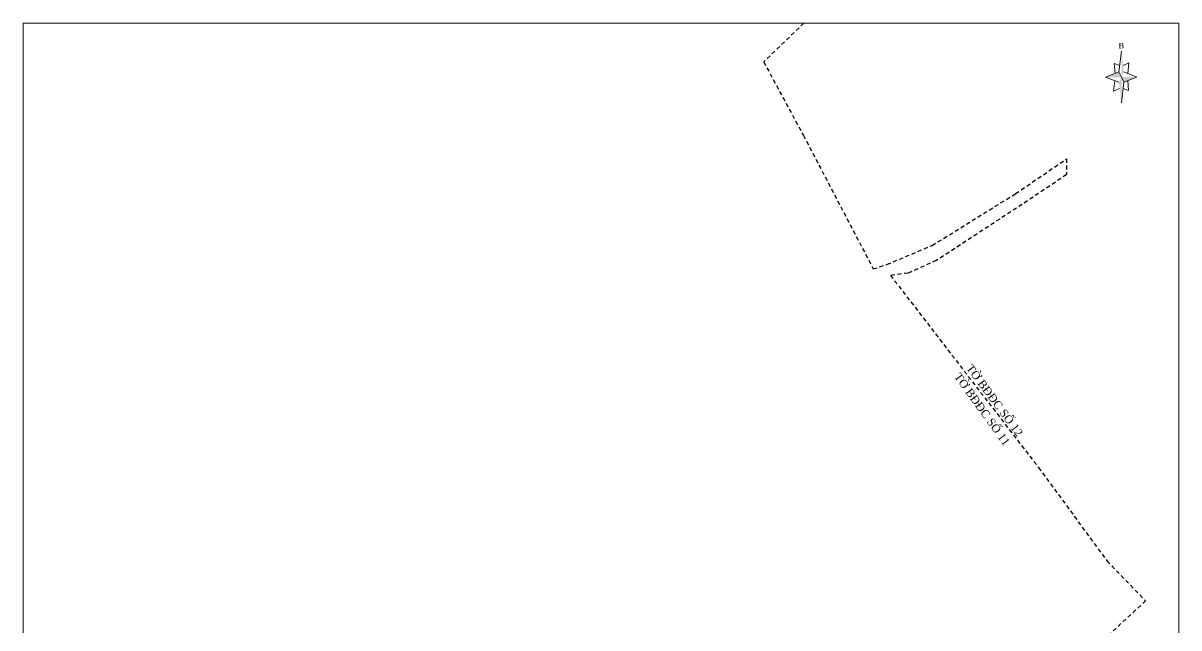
# Model space of a CAD drawing. Header units: metres. Extents: x 548479 to 549056, y 1841660 to 1842490.
# Drawn here: x 548479 to 549056, y 1842187 to 1842490 of the extents above; entities that cross this region are included whole.
import ezdxf
from ezdxf.enums import TextEntityAlignment as Align

# ---------------------------------------------------------------- set-up
doc = ezdxf.new("R2010")
doc.units = ezdxf.units.M
doc.header["$MEASUREMENT"] = 0
doc.linetypes.add('DGN Style 2', pattern=[3.355162, 2.013097, -1.342065])
for name, color, linetype, lineweight in [('Level 1', 7, 'Continuous', 0), ('Level 22', 7, 'Continuous', 0), ('Level 34', 7, 'Continuous', 0), ('Level 62', 7, 'Continuous', 0)]:
    doc.layers.add(name, color=color, linetype=linetype, lineweight=lineweight)
doc.styles.add('Style-Times New Roman', font='times.ttf')
doc.styles.add('Style-Vntime', font='Vntime.shx')

# ---------------------------------------------------------------- blocks, each defined once
blk = doc.blocks.new('*U19')
at = {"layer": 'Level 22', "linetype": 'Continuous', "lineweight": 0}
blk.add_hatch(color=250, dxfattribs=at).paths.add_polyline_path([(0.045, -0.218), (0.002, -0.128), (-0.295, -0.128), (-0.045, -0.028), (0.002, -0.128), (0.005, -0.128), (0.005, -0.118), (0.295, -0.128)])
at = {"layer": 'Level 22', "color": 250, "linetype": 'Continuous', "lineweight": 0}
for p, q in [((-0.045, -0.028), (0.005, 0.362)), ((-0.025, 0.092), (-0.135, 0.132)), ((-0.135, 0.132), (-0.115, -0.058)), ((0.035, 0.092), (0.145, 0.142)), ((0.145, 0.142), (0.125, -0.058)), ((-0.045, -0.028), (-0.295, -0.128)), ((-0.045, -0.218), (-0.295, -0.128)), ((-0.125, -0.188), (-0.145, -0.388)), ((0.005, -0.128), (-0.045, -0.028)), ((0.005, -0.128), (0.045, -0.218)), ((0.045, -0.028), (0.295, -0.128)), ((0.045, -0.218), (0.295, -0.128)), ((0.125, -0.188), (0.135, -0.378)), ((-0.145, -0.388), (-0.035, -0.338)), ((0.045, -0.218), (0.005, -0.608)), ((0.135, -0.378), (0.035, -0.338))]:
    blk.add_line(p, q, dxfattribs=at)
at = {"layer": 'Level 22', "color": 250, "linetype": 'Continuous', "lineweight": 0, "extrusion": (0, 0, -1)}
blk.add_solid([(-0.005, 0.362), (-0.045, -0.028), (-0.005, -0.128)], dxfattribs=at)
at = {"layer": 'Level 22', "color": 250, "linetype": 'Continuous', "lineweight": 0}
blk.add_solid([(0.005, -0.128), (0.005, -0.608), (-0.045, -0.218)], dxfattribs=at)
at = {"layer": 'Level 22', "color": 250, "linetype": 'Continuous', "lineweight": 0, "style": 'Style-Vntime'}
blk.add_text('B', height=0.102, dxfattribs=at).set_placement((0, 0.47), align=Align.MIDDLE_CENTER)

msp = doc.modelspace()

# ---------------------------------------------------------------- linework, layer by layer
at = {"layer": 'Level 34', "color": 2, "linetype": 'DGN Style 2', "lineweight": 30}
for p, q in [((548868.75588, 1842489.777178), (548848.68, 1842470.38)), ((548848.68, 1842470.38), (548868.53, 1842433.64)), ((548868.53, 1842433.64), (548903.45, 1842366.82)), ((548974.59, 1842404.51), (549000, 1842421.88)), ((549000, 1842421.88), (549000, 1842413.99)), ((549000, 1842413.99), (548977.83, 1842399.12)), ((548932.9, 1842378.6), (548974.59, 1842404.51)), ((548977.83, 1842399.12), (548934.94, 1842371.04)), ((548910.29, 1842369.09), (548932.9, 1842378.6)), ((548934.94, 1842371.04), (548920.92, 1842364.78)), ((548903.45, 1842366.82), (548910.29, 1842369.09)), ((548920.92, 1842364.78), (548912.04, 1842363.61)), ((548912.04, 1842363.61), (548986.05, 1842267.52)), ((548986.05, 1842267.52), (549020.3, 1842220.76)), ((549020.3, 1842220.76), (549039.54, 1842200.86)), ((549039.54, 1842200.86), (549013.82, 1842177.14))]:
    msp.add_line(p, q, dxfattribs=at)
at = {"layer": 'Level 62', "color": 7, "linetype": 'Continuous', "lineweight": 0, "flags": 128}
msp.add_lwpolyline([(549056.146756, 1841659.777178), (548478.646756, 1841659.777178), (548478.646756, 1842489.777178), (549056.146756, 1842489.777178), (549056.146756, 1841659.777178)], dxfattribs=at)

# ---------------------------------------------------------------- block references
at = {"layer": 'Level 22', "color": 250, "linetype": 'Continuous', "lineweight": 0, "xscale": 26.503422, "yscale": 26.503422, "zscale": 26.503422}
msp.add_blockref('*U19', (549027.373293, 1842466.081548), dxfattribs=at)

# ---------------------------------------------------------------- texts
at = {"layer": 'Level 1', "color": 7, "linetype": 'Continuous', "lineweight": 0, "style": 'Style-Times New Roman'}
for s, rotation, p in [('TỜ BĐĐC SỐ 12', 306.62658, (548949.624196, 1842317.257298)), ('TỜ BĐĐC SỐ 11', 305.797489, (548943.61257, 1842313.037377))]:
    msp.add_text(s, height=4, rotation=rotation, dxfattribs=at).set_placement(p)

doc.saveas('drawing.dxf')
